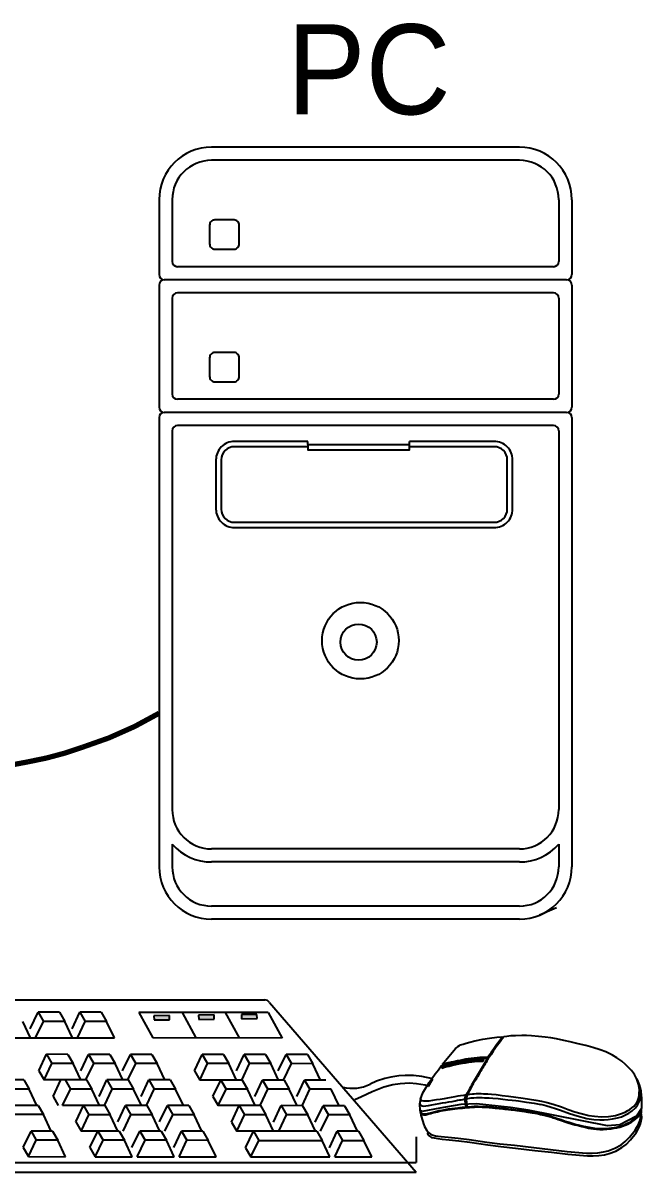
# Model space of a CAD drawing. Header units: millimetres. Extents: x 1282755 to 1285234, y -1758265 to -1757672.
# Drawn here: x 1284891.16 to 1284908.84, y -1758151.72 to -1758118.88 of the extents above; entities that cross this region are included whole.
import ezdxf

# ---------------------------------------------------------------- set-up
doc = ezdxf.new("R2010")
doc.units = ezdxf.units.MM
doc.layers.add('MR', color=7, linetype='Continuous')
doc.styles.add('CS', font='')
doc.styles.get('CS').set_extended_font_data('Gulim')

msp = doc.modelspace()

# ---------------------------------------------------------------- linework, layer by layer
at = {"layer": 'MR', "color": 1}
for p, q in [((1284905.336, -1758122.428), (1284896.548, -1758122.428)), ((1284905.336, -1758122.803), (1284896.548, -1758122.803)), ((1284895.047, -1758123.929), (1284895.047, -1758126.069)), ((1284895.422, -1758123.929), (1284895.422, -1758125.694)), ((1284906.462, -1758123.929), (1284906.462, -1758125.694)), ((1284906.837, -1758123.929), (1284906.837, -1758126.069)), ((1284906.312, -1758125.844), (1284895.572, -1758125.844)), ((1284895.047, -1758126.369), (1284895.047, -1758129.86)), ((1284906.687, -1758126.219), (1284895.197, -1758126.219)), ((1284906.837, -1758126.369), (1284906.837, -1758129.86)), ((1284895.422, -1758126.744), (1284895.422, -1758129.485)), ((1284906.312, -1758126.594), (1284895.572, -1758126.594)), ((1284906.462, -1758126.744), (1284906.462, -1758129.485)), ((1284906.312, -1758129.635), (1284895.572, -1758129.635)), ((1284906.687, -1758130.01), (1284895.197, -1758130.01)), ((1284895.047, -1758130.16), (1284895.047, -1758142.996)), ((1284906.312, -1758130.385), (1284895.572, -1758130.385)), ((1284906.837, -1758130.16), (1284906.837, -1758142.996)), ((1284895.422, -1758130.535), (1284895.422, -1758141.36)), ((1284906.462, -1758130.535), (1284906.462, -1758141.36)), ((1284899.298, -1758130.925), (1284899.298, -1758130.84)), ((1284902.198, -1758130.925), (1284902.198, -1758130.84)), ((1284895.422, -1758142.353), (1284895.422, -1758142.996)), ((1284905.336, -1758142.486), (1284896.548, -1758142.486)), ((1284906.462, -1758142.353), (1284906.462, -1758142.996)), ((1284905.336, -1758142.861), (1284896.548, -1758142.861)), ((1284905.336, -1758144.121), (1284896.548, -1758144.121)), ((1284906.397, -1758144.17), (1284905.913, -1758144.381)), ((1284905.336, -1758144.497), (1284896.548, -1758144.497)), ((1284877.1, -1758146.789), (1284898.072, -1758146.805)), ((1284898.199, -1758146.876), (1284902.386, -1758151.723)), ((1284891.368, -1758147.626), (1284891.591, -1758147.157)), ((1284891.591, -1758147.157), (1284891.742, -1758147.418)), ((1284892.2, -1758147.157), (1284891.591, -1758147.157)), ((1284892.2, -1758147.157), (1284892.352, -1758147.419)), ((1284892.566, -1758147.627), (1284892.788, -1758147.157)), ((1284892.788, -1758147.157), (1284892.94, -1758147.419)), ((1284893.398, -1758147.158), (1284892.788, -1758147.157)), ((1284893.398, -1758147.158), (1284893.549, -1758147.42)), ((1284894.473, -1758147.159), (1284894.868, -1758147.891)), ((1284898.165, -1758147.162), (1284894.473, -1758147.159)), ((1284895.704, -1758147.16), (1284896.099, -1758147.892)), ((1284896.617, -1758147.233), (1284896.177, -1758147.238)), ((1284896.618, -1758147.355), (1284896.617, -1758147.233)), ((1284896.935, -1758147.161), (1284897.33, -1758147.892)), ((1284897.843, -1758147.217), (1284897.404, -1758147.222)), ((1284897.404, -1758147.222), (1284897.405, -1758147.344)), ((1284897.845, -1758147.339), (1284897.843, -1758147.217)), ((1284898.165, -1758147.162), (1284898.561, -1758147.893)), ((1284891.376, -1758147.888), (1284891.155, -1758147.418)), ((1284891.52, -1758147.888), (1284891.742, -1758147.418)), ((1284892.352, -1758147.419), (1284891.742, -1758147.418)), ((1284892.574, -1758147.889), (1284892.352, -1758147.419)), ((1284892.717, -1758147.889), (1284892.94, -1758147.419)), ((1284893.549, -1758147.42), (1284892.94, -1758147.419)), ((1284893.771, -1758147.89), (1284893.549, -1758147.42)), ((1284895.341, -1758147.249), (1284894.902, -1758147.255)), ((1284894.902, -1758147.255), (1284894.904, -1758147.377)), ((1284894.904, -1758147.377), (1284895.343, -1758147.371)), ((1284895.343, -1758147.371), (1284895.341, -1758147.249)), ((1284896.177, -1758147.238), (1284896.179, -1758147.36)), ((1284896.179, -1758147.36), (1284896.618, -1758147.355)), ((1284897.405, -1758147.344), (1284897.845, -1758147.339)), ((1284890.323, -1758147.887), (1284893.771, -1758147.89)), ((1284898.561, -1758147.893), (1284894.868, -1758147.891)), ((1284904.487, -1758147.894), (1284904.698, -1758147.869)), ((1284904.698, -1758147.869), (1284904.858, -1758147.858)), ((1284904.858, -1758147.858), (1284904.804, -1758147.928)), ((1284904.89, -1758147.856), (1284904.855, -1758147.907)), ((1284904.977, -1758147.846), (1284904.89, -1758147.856)), ((1284905.09, -1758147.832), (1284904.977, -1758147.846)), ((1284905.222, -1758147.827), (1284905.09, -1758147.832)), ((1284905.411, -1758147.823), (1284905.222, -1758147.827)), ((1284905.538, -1758147.823), (1284905.411, -1758147.823)), ((1284905.686, -1758147.832), (1284905.538, -1758147.823)), ((1284905.882, -1758147.848), (1284905.686, -1758147.832)), ((1284906.071, -1758147.872), (1284905.882, -1758147.848)), ((1284906.234, -1758147.891), (1284906.071, -1758147.872)), ((1284906.395, -1758147.92), (1284906.234, -1758147.891)), ((1284903.129, -1758148.654), (1284903.514, -1758148.19)), ((1284903.514, -1758148.19), (1284903.55, -1758148.16)), ((1284903.55, -1758148.16), (1284903.584, -1758148.132)), ((1284903.584, -1758148.132), (1284903.627, -1758148.105)), ((1284903.627, -1758148.105), (1284903.656, -1758148.091)), ((1284903.656, -1758148.091), (1284903.735, -1758148.064)), ((1284903.735, -1758148.064), (1284903.814, -1758148.04)), ((1284903.814, -1758148.04), (1284903.921, -1758148.011)), ((1284903.921, -1758148.011), (1284904.069, -1758147.976)), ((1284904.069, -1758147.976), (1284904.291, -1758147.927)), ((1284904.291, -1758147.927), (1284904.487, -1758147.894)), ((1284904.625, -1758148.174), (1284904.588, -1758148.227)), ((1284904.637, -1758148.205), (1284904.593, -1758148.27)), ((1284904.665, -1758148.114), (1284904.625, -1758148.174)), ((1284904.676, -1758148.147), (1284904.637, -1758148.205)), ((1284904.716, -1758148.047), (1284904.665, -1758148.114)), ((1284904.713, -1758148.096), (1284904.676, -1758148.147)), ((1284904.75, -1758148.046), (1284904.713, -1758148.096)), ((1284904.757, -1758147.989), (1284904.716, -1758148.047)), ((1284904.785, -1758147.997), (1284904.75, -1758148.046)), ((1284904.804, -1758147.928), (1284904.757, -1758147.989)), ((1284904.822, -1758147.946), (1284904.785, -1758147.997)), ((1284904.855, -1758147.907), (1284904.822, -1758147.946)), ((1284906.604, -1758147.961), (1284906.395, -1758147.92)), ((1284906.783, -1758148), (1284906.604, -1758147.961)), ((1284907.019, -1758148.054), (1284906.783, -1758148)), ((1284907.235, -1758148.105), (1284907.019, -1758148.054)), ((1284907.437, -1758148.162), (1284907.235, -1758148.105)), ((1284907.641, -1758148.231), (1284907.437, -1758148.162)), ((1284891.611, -1758148.828), (1284891.834, -1758148.358)), ((1284892.443, -1758148.359), (1284891.834, -1758148.358)), ((1284891.834, -1758148.358), (1284891.985, -1758148.62)), ((1284892.443, -1758148.359), (1284892.595, -1758148.62)), ((1284892.809, -1758148.829), (1284893.031, -1758148.359)), ((1284893.641, -1758148.359), (1284893.031, -1758148.359)), ((1284893.031, -1758148.359), (1284893.183, -1758148.621)), ((1284893.641, -1758148.359), (1284893.792, -1758148.621)), ((1284894.006, -1758148.83), (1284894.228, -1758148.36)), ((1284894.228, -1758148.36), (1284894.38, -1758148.622)), ((1284894.838, -1758148.36), (1284894.228, -1758148.36)), ((1284894.838, -1758148.36), (1284894.99, -1758148.622)), ((1284896.057, -1758148.831), (1284896.279, -1758148.361)), ((1284896.279, -1758148.361), (1284896.431, -1758148.623)), ((1284896.889, -1758148.362), (1284896.279, -1758148.361)), ((1284896.889, -1758148.362), (1284897.041, -1758148.624)), ((1284897.254, -1758148.832), (1284897.477, -1758148.362)), ((1284897.477, -1758148.362), (1284897.628, -1758148.624)), ((1284898.086, -1758148.363), (1284897.477, -1758148.362)), ((1284898.086, -1758148.363), (1284898.238, -1758148.625)), ((1284898.452, -1758148.833), (1284898.674, -1758148.363)), ((1284898.674, -1758148.363), (1284898.826, -1758148.625)), ((1284899.284, -1758148.364), (1284898.674, -1758148.363)), ((1284899.284, -1758148.364), (1284899.436, -1758148.626)), ((1284903.568, -1758148.547), (1284903.469, -1758148.569)), ((1284903.645, -1758148.532), (1284903.568, -1758148.547)), ((1284903.611, -1758148.562), (1284903.683, -1758148.546)), ((1284903.723, -1758148.516), (1284903.645, -1758148.532)), ((1284903.683, -1758148.546), (1284903.76, -1758148.532)), ((1284903.782, -1758148.541), (1284903.683, -1758148.559)), ((1284903.801, -1758148.5), (1284903.723, -1758148.516)), ((1284903.76, -1758148.532), (1284903.851, -1758148.516)), ((1284903.851, -1758148.528), (1284903.782, -1758148.541)), ((1284903.872, -1758148.486), (1284903.801, -1758148.5)), ((1284903.851, -1758148.516), (1284903.939, -1758148.501)), ((1284903.971, -1758148.512), (1284903.851, -1758148.528)), ((1284903.965, -1758148.474), (1284903.872, -1758148.486)), ((1284903.988, -1758148.542), (1284903.913, -1758148.552)), ((1284903.939, -1758148.501), (1284904.03, -1758148.493)), ((1284904.045, -1758148.464), (1284903.965, -1758148.474)), ((1284904.054, -1758148.502), (1284903.971, -1758148.512)), ((1284904.422, -1758148.477), (1284903.972, -1758149.241)), ((1284904.056, -1758148.538), (1284903.988, -1758148.542)), ((1284904.03, -1758148.493), (1284904.11, -1758148.483)), ((1284904.042, -1758148.551), (1284904.229, -1758148.543)), ((1284904.134, -1758148.456), (1284904.045, -1758148.464)), ((1284904.149, -1758148.495), (1284904.054, -1758148.502)), ((1284904.132, -1758148.533), (1284904.056, -1758148.538)), ((1284904.11, -1758148.483), (1284904.197, -1758148.477)), ((1284904.217, -1758148.531), (1284904.132, -1758148.533)), ((1284904.206, -1758148.451), (1284904.134, -1758148.456)), ((1284904.251, -1758148.491), (1284904.149, -1758148.495)), ((1284904.197, -1758148.477), (1284904.277, -1758148.474)), ((1284904.275, -1758148.448), (1284904.206, -1758148.451)), ((1284904.283, -1758148.533), (1284904.217, -1758148.531)), ((1284904.229, -1758148.543), (1284904.284, -1758148.541)), ((1284904.321, -1758148.488), (1284904.251, -1758148.491)), ((1284904.352, -1758148.45), (1284904.275, -1758148.448)), ((1284904.277, -1758148.474), (1284904.358, -1758148.473)), ((1284904.32, -1758148.484), (1284904.283, -1758148.533)), ((1284904.284, -1758148.541), (1284904.321, -1758148.488)), ((1284904.285, -1758148.56), (1284904.326, -1758148.509)), ((1284904.326, -1758148.509), (1284904.32, -1758148.484)), ((1284904.405, -1758148.448), (1284904.352, -1758148.45)), ((1284904.358, -1758148.473), (1284904.422, -1758148.477)), ((1284904.412, -1758148.546), (1284904.385, -1758148.588)), ((1284904.439, -1758148.45), (1284904.405, -1758148.448)), ((1284904.429, -1758148.513), (1284904.412, -1758148.546)), ((1284904.45, -1758148.481), (1284904.429, -1758148.513)), ((1284904.468, -1758148.399), (1284904.439, -1758148.45)), ((1284904.479, -1758148.439), (1284904.45, -1758148.481)), ((1284904.505, -1758148.35), (1284904.468, -1758148.399)), ((1284904.508, -1758148.397), (1284904.479, -1758148.439)), ((1284904.543, -1758148.292), (1284904.505, -1758148.35)), ((1284904.529, -1758148.365), (1284904.508, -1758148.397)), ((1284904.56, -1758148.317), (1284904.529, -1758148.365)), ((1284904.588, -1758148.227), (1284904.543, -1758148.292)), ((1284904.593, -1758148.27), (1284904.56, -1758148.317)), ((1284907.811, -1758148.292), (1284907.641, -1758148.231)), ((1284907.998, -1758148.385), (1284907.811, -1758148.292)), ((1284908.124, -1758148.462), (1284907.998, -1758148.385)), ((1284908.262, -1758148.554), (1284908.124, -1758148.462)), ((1284891.611, -1758148.828), (1284891.763, -1758149.09)), ((1284891.763, -1758149.09), (1284891.985, -1758148.62)), ((1284892.595, -1758148.62), (1284891.985, -1758148.62)), ((1284892.817, -1758149.09), (1284892.595, -1758148.62)), ((1284892.96, -1758149.09), (1284893.183, -1758148.621)), ((1284893.792, -1758148.621), (1284893.183, -1758148.621)), ((1284894.014, -1758149.091), (1284893.792, -1758148.621)), ((1284894.158, -1758149.091), (1284894.38, -1758148.622)), ((1284894.99, -1758148.622), (1284894.38, -1758148.622)), ((1284895.211, -1758149.092), (1284894.99, -1758148.622)), ((1284896.057, -1758148.831), (1284896.209, -1758149.093)), ((1284896.209, -1758149.093), (1284896.431, -1758148.623)), ((1284897.041, -1758148.624), (1284896.431, -1758148.623)), ((1284897.262, -1758149.094), (1284897.041, -1758148.624)), ((1284897.406, -1758149.094), (1284897.628, -1758148.624)), ((1284898.238, -1758148.625), (1284897.628, -1758148.624)), ((1284898.46, -1758149.095), (1284898.238, -1758148.625)), ((1284898.604, -1758149.095), (1284898.826, -1758148.625)), ((1284899.436, -1758148.626), (1284898.826, -1758148.625)), ((1284899.657, -1758149.096), (1284899.436, -1758148.626)), ((1284902.93, -1758148.92), (1284903.026, -1758148.801)), ((1284903.026, -1758148.801), (1284903.107, -1758148.683)), ((1284903.147, -1758148.678), (1284903.106, -1758148.725)), ((1284903.106, -1758148.725), (1284903.132, -1758148.736)), ((1284903.107, -1758148.683), (1284903.205, -1758148.655)), ((1284903.171, -1758148.708), (1284903.11, -1758148.725)), ((1284903.11, -1758148.725), (1284903.122, -1758148.75)), ((1284903.122, -1758148.75), (1284903.231, -1758148.719)), ((1284903.302, -1758148.606), (1284903.129, -1758148.654)), ((1284903.132, -1758148.736), (1284903.47, -1758148.641)), ((1284903.179, -1758148.676), (1284903.147, -1758148.678)), ((1284903.25, -1758148.69), (1284903.171, -1758148.708)), ((1284903.267, -1758148.651), (1284903.179, -1758148.676)), ((1284903.205, -1758148.655), (1284903.301, -1758148.629)), ((1284903.231, -1758148.719), (1284903.331, -1758148.693)), ((1284903.3, -1758148.676), (1284903.25, -1758148.69)), ((1284903.361, -1758148.627), (1284903.267, -1758148.651)), ((1284903.373, -1758148.656), (1284903.3, -1758148.676)), ((1284903.301, -1758148.629), (1284903.393, -1758148.608)), ((1284903.392, -1758148.587), (1284903.302, -1758148.606)), ((1284903.331, -1758148.693), (1284903.429, -1758148.67)), ((1284903.451, -1758148.606), (1284903.361, -1758148.627)), ((1284903.465, -1758148.635), (1284903.373, -1758148.656)), ((1284903.469, -1758148.569), (1284903.392, -1758148.587)), ((1284903.393, -1758148.608), (1284903.469, -1758148.592)), ((1284903.429, -1758148.67), (1284903.518, -1758148.653)), ((1284903.564, -1758148.58), (1284903.451, -1758148.606)), ((1284903.57, -1758148.613), (1284903.465, -1758148.635)), ((1284903.469, -1758148.592), (1284903.542, -1758148.577)), ((1284903.47, -1758148.641), (1284903.85, -1758148.571)), ((1284903.518, -1758148.653), (1284903.607, -1758148.63)), ((1284903.542, -1758148.577), (1284903.611, -1758148.562)), ((1284903.683, -1758148.559), (1284903.564, -1758148.58)), ((1284903.65, -1758148.597), (1284903.57, -1758148.613)), ((1284903.607, -1758148.63), (1284903.715, -1758148.614)), ((1284903.744, -1758148.578), (1284903.65, -1758148.597)), ((1284903.715, -1758148.614), (1284903.801, -1758148.598)), ((1284903.835, -1758148.561), (1284903.744, -1758148.578)), ((1284903.801, -1758148.598), (1284903.895, -1758148.581)), ((1284903.913, -1758148.552), (1284903.835, -1758148.561)), ((1284903.85, -1758148.571), (1284904.042, -1758148.551)), ((1284903.895, -1758148.581), (1284903.98, -1758148.571)), ((1284903.98, -1758148.571), (1284904.051, -1758148.561)), ((1284904.051, -1758148.561), (1284904.132, -1758148.556)), ((1284904.132, -1758148.556), (1284904.211, -1758148.557)), ((1284904.232, -1758148.843), (1284904.209, -1758148.882)), ((1284904.211, -1758148.557), (1284904.285, -1758148.56)), ((1284904.259, -1758148.8), (1284904.232, -1758148.843)), ((1284904.292, -1758148.749), (1284904.259, -1758148.8)), ((1284904.316, -1758148.707), (1284904.292, -1758148.749)), ((1284904.339, -1758148.667), (1284904.316, -1758148.707)), ((1284904.362, -1758148.628), (1284904.339, -1758148.667)), ((1284904.385, -1758148.588), (1284904.362, -1758148.628)), ((1284908.369, -1758148.647), (1284908.262, -1758148.554)), ((1284908.455, -1758148.733), (1284908.369, -1758148.647)), ((1284908.542, -1758148.823), (1284908.455, -1758148.733)), ((1284908.624, -1758148.938), (1284908.542, -1758148.823)), ((1284891.185, -1758149.089), (1284890.576, -1758149.089)), ((1284891.185, -1758149.089), (1284891.337, -1758149.351)), ((1284892.972, -1758149.09), (1284891.763, -1758149.09)), ((1284892.018, -1758149.56), (1284892.24, -1758149.09)), ((1284892.362, -1758149.09), (1284892.514, -1758149.352)), ((1284892.972, -1758149.09), (1284893.123, -1758149.352)), ((1284893.337, -1758149.561), (1284893.559, -1758149.091)), ((1284894.169, -1758149.091), (1284893.559, -1758149.091)), ((1284893.559, -1758149.091), (1284893.711, -1758149.353)), ((1284894.169, -1758149.091), (1284894.321, -1758149.353)), ((1284894.534, -1758149.561), (1284894.757, -1758149.092)), ((1284895.366, -1758149.092), (1284894.757, -1758149.092)), ((1284894.757, -1758149.092), (1284894.909, -1758149.354)), ((1284895.366, -1758149.092), (1284895.518, -1758149.354)), ((1284897.417, -1758149.094), (1284896.209, -1758149.093)), ((1284896.585, -1758149.563), (1284896.808, -1758149.093)), ((1284896.808, -1758149.093), (1284896.959, -1758149.355)), ((1284897.417, -1758149.094), (1284897.569, -1758149.356)), ((1284897.783, -1758149.564), (1284898.005, -1758149.094)), ((1284898.615, -1758149.095), (1284898.005, -1758149.094)), ((1284898.005, -1758149.094), (1284898.157, -1758149.356)), ((1284898.615, -1758149.095), (1284898.766, -1758149.357)), ((1284898.98, -1758149.565), (1284899.203, -1758149.095)), ((1284899.812, -1758149.096), (1284899.203, -1758149.095)), ((1284899.203, -1758149.095), (1284899.354, -1758149.357)), ((1284901.256, -1758149.129), (1284901.077, -1758149.213)), ((1284901.493, -1758149.045), (1284901.256, -1758149.129)), ((1284901.664, -1758149.008), (1284901.493, -1758149.045)), ((1284901.89, -1758148.978), (1284901.664, -1758149.008)), ((1284901.719, -1758149.217), (1284901.932, -1758149.19)), ((1284902.078, -1758148.965), (1284901.89, -1758148.978)), ((1284901.932, -1758149.19), (1284902.197, -1758149.174)), ((1284902.316, -1758148.964), (1284902.078, -1758148.965)), ((1284902.197, -1758149.174), (1284902.4, -1758149.19)), ((1284902.548, -1758148.989), (1284902.316, -1758148.964)), ((1284902.4, -1758149.19), (1284902.645, -1758149.235)), ((1284902.861, -1758149.061), (1284902.548, -1758148.989)), ((1284902.67, -1758149.316), (1284902.76, -1758149.168)), ((1284902.741, -1758149.269), (1284902.861, -1758149.061)), ((1284902.76, -1758149.168), (1284902.842, -1758149.041)), ((1284902.842, -1758149.041), (1284902.93, -1758148.92)), ((1284904.02, -1758149.197), (1284903.999, -1758149.237)), ((1284904.041, -1758149.16), (1284904.02, -1758149.197)), ((1284904.062, -1758149.126), (1284904.041, -1758149.16)), ((1284904.089, -1758149.086), (1284904.062, -1758149.126)), ((1284904.114, -1758149.042), (1284904.089, -1758149.086)), ((1284904.141, -1758148.998), (1284904.114, -1758149.042)), ((1284904.165, -1758148.956), (1284904.141, -1758148.998)), ((1284904.186, -1758148.918), (1284904.165, -1758148.956)), ((1284904.209, -1758148.882), (1284904.186, -1758148.918)), ((1284908.688, -1758149.066), (1284908.624, -1758148.938)), ((1284908.737, -1758149.213), (1284908.688, -1758149.066)), ((1284908.723, -1758149.136), (1284908.69, -1758149.057)), ((1284908.733, -1758149.135), (1284908.703, -1758149.067)), ((1284908.749, -1758149.208), (1284908.723, -1758149.136)), ((1284908.77, -1758149.234), (1284908.733, -1758149.135)), ((1284891.337, -1758149.351), (1284890.727, -1758149.35)), ((1284891.559, -1758149.821), (1284891.337, -1758149.351)), ((1284892.291, -1758149.821), (1284892.514, -1758149.352)), ((1284893.123, -1758149.352), (1284892.514, -1758149.352)), ((1284893.345, -1758149.822), (1284893.123, -1758149.352)), ((1284893.489, -1758149.822), (1284893.711, -1758149.353)), ((1284894.321, -1758149.353), (1284893.711, -1758149.353)), ((1284894.542, -1758149.823), (1284894.321, -1758149.353)), ((1284894.686, -1758149.823), (1284894.909, -1758149.354)), ((1284895.518, -1758149.354), (1284894.909, -1758149.354)), ((1284895.74, -1758149.824), (1284895.518, -1758149.354)), ((1284896.737, -1758149.825), (1284896.959, -1758149.355)), ((1284897.569, -1758149.356), (1284896.959, -1758149.355)), ((1284897.791, -1758149.826), (1284897.569, -1758149.356)), ((1284897.934, -1758149.826), (1284898.157, -1758149.356)), ((1284898.766, -1758149.357), (1284898.157, -1758149.356)), ((1284898.988, -1758149.827), (1284898.766, -1758149.357)), ((1284899.132, -1758149.827), (1284899.354, -1758149.357)), ((1284899.964, -1758149.357), (1284899.354, -1758149.357)), ((1284900.186, -1758149.827), (1284899.964, -1758149.357)), ((1284900.828, -1758149.56), (1284901.129, -1758149.419)), ((1284901.129, -1758149.419), (1284901.469, -1758149.287)), ((1284901.469, -1758149.287), (1284901.719, -1758149.217)), ((1284902.515, -1758149.639), (1284902.584, -1758149.46)), ((1284902.584, -1758149.46), (1284902.67, -1758149.316)), ((1284902.645, -1758149.235), (1284902.741, -1758149.269)), ((1284903.737, -1758149.533), (1284903.659, -1758149.545)), ((1284903.821, -1758149.521), (1284903.737, -1758149.533)), ((1284903.803, -1758149.565), (1284903.829, -1758149.508)), ((1284903.806, -1758149.548), (1284903.828, -1758149.506)), ((1284903.83, -1758149.501), (1284903.821, -1758149.521)), ((1284903.849, -1758149.466), (1284903.83, -1758149.501)), ((1284903.847, -1758149.526), (1284903.834, -1758149.563)), ((1284903.883, -1758149.404), (1284903.849, -1758149.466)), ((1284903.871, -1758149.471), (1284903.85, -1758149.513)), ((1284903.85, -1758149.513), (1284903.919, -1758149.497)), ((1284903.892, -1758149.433), (1284903.871, -1758149.471)), ((1284903.915, -1758149.345), (1284903.883, -1758149.404)), ((1284903.916, -1758149.389), (1284903.892, -1758149.433)), ((1284903.944, -1758149.294), (1284903.915, -1758149.345)), ((1284903.939, -1758149.345), (1284903.916, -1758149.389)), ((1284903.919, -1758149.497), (1284903.995, -1758149.488)), ((1284903.96, -1758149.31), (1284903.939, -1758149.345)), ((1284903.972, -1758149.241), (1284903.944, -1758149.294)), ((1284903.978, -1758149.27), (1284903.96, -1758149.31)), ((1284903.999, -1758149.237), (1284903.978, -1758149.27)), ((1284903.995, -1758149.488), (1284904.05, -1758149.484)), ((1284904.05, -1758149.484), (1284904.103, -1758149.481)), ((1284904.103, -1758149.481), (1284904.173, -1758149.48)), ((1284904.173, -1758149.48), (1284904.246, -1758149.482)), ((1284904.246, -1758149.482), (1284904.312, -1758149.486)), ((1284904.312, -1758149.486), (1284904.378, -1758149.488)), ((1284904.378, -1758149.488), (1284904.436, -1758149.492)), ((1284904.436, -1758149.492), (1284904.538, -1758149.498)), ((1284904.538, -1758149.498), (1284904.675, -1758149.51)), ((1284904.675, -1758149.51), (1284904.842, -1758149.535)), ((1284908.766, -1758149.362), (1284908.737, -1758149.213)), ((1284908.773, -1758149.285), (1284908.749, -1758149.208)), ((1284908.757, -1758149.552), (1284908.763, -1758149.481)), ((1284908.763, -1758149.481), (1284908.766, -1758149.362)), ((1284908.797, -1758149.326), (1284908.77, -1758149.234)), ((1284908.787, -1758149.365), (1284908.773, -1758149.285)), ((1284908.796, -1758149.432), (1284908.787, -1758149.365)), ((1284908.798, -1758149.486), (1284908.796, -1758149.432)), ((1284908.796, -1758149.549), (1284908.798, -1758149.486)), ((1284908.814, -1758149.412), (1284908.797, -1758149.326)), ((1284908.826, -1758149.522), (1284908.814, -1758149.412)), ((1284908.832, -1758149.613), (1284908.826, -1758149.522)), ((1284891.593, -1758149.821), (1284890.13, -1758149.82)), ((1284891.593, -1758149.821), (1284891.745, -1758150.083)), ((1284892.018, -1758149.56), (1284892.169, -1758149.821)), ((1284893.5, -1758149.822), (1284892.291, -1758149.821)), ((1284892.668, -1758150.292), (1284892.89, -1758149.822)), ((1284892.89, -1758149.822), (1284893.042, -1758150.084)), ((1284893.5, -1758149.822), (1284893.652, -1758150.084)), ((1284893.865, -1758150.292), (1284894.088, -1758149.823)), ((1284894.697, -1758149.823), (1284894.088, -1758149.823)), ((1284894.088, -1758149.823), (1284894.24, -1758150.085)), ((1284894.697, -1758149.823), (1284894.849, -1758150.085)), ((1284895.063, -1758150.293), (1284895.285, -1758149.824)), ((1284895.285, -1758149.824), (1284895.437, -1758150.086)), ((1284895.895, -1758149.824), (1284895.285, -1758149.824)), ((1284895.895, -1758149.824), (1284896.047, -1758150.086)), ((1284896.585, -1758149.563), (1284896.737, -1758149.825)), ((1284897.946, -1758149.826), (1284896.737, -1758149.825)), ((1284897.114, -1758150.295), (1284897.336, -1758149.825)), ((1284897.336, -1758149.825), (1284897.488, -1758150.087)), ((1284897.946, -1758149.826), (1284898.097, -1758150.088)), ((1284898.311, -1758150.296), (1284898.534, -1758149.826)), ((1284898.534, -1758149.826), (1284898.685, -1758150.088)), ((1284899.143, -1758149.827), (1284898.534, -1758149.826)), ((1284899.143, -1758149.827), (1284899.295, -1758150.089)), ((1284899.509, -1758150.297), (1284899.731, -1758149.827)), ((1284900.341, -1758149.828), (1284899.731, -1758149.827)), ((1284899.731, -1758149.827), (1284899.883, -1758150.089)), ((1284900.341, -1758149.828), (1284900.492, -1758150.089)), ((1284900.634, -1758149.646), (1284900.828, -1758149.56)), ((1284902.489, -1758149.788), (1284902.486, -1758149.841)), ((1284902.486, -1758149.841), (1284902.49, -1758149.894)), ((1284902.494, -1758149.734), (1284902.489, -1758149.788)), ((1284902.491, -1758149.751), (1284902.49, -1758149.773)), ((1284902.49, -1758149.773), (1284902.507, -1758149.799)), ((1284902.493, -1758149.726), (1284902.491, -1758149.751)), ((1284902.5, -1758149.696), (1284902.493, -1758149.726)), ((1284902.507, -1758149.676), (1284902.494, -1758149.734)), ((1284902.506, -1758149.668), (1284902.5, -1758149.696)), ((1284902.525, -1758149.622), (1284902.507, -1758149.676)), ((1284902.507, -1758149.799), (1284902.523, -1758149.815)), ((1284902.527, -1758149.664), (1284902.515, -1758149.639)), ((1284902.523, -1758149.815), (1284902.56, -1758149.832)), ((1284902.563, -1758149.685), (1284902.527, -1758149.664)), ((1284902.56, -1758149.832), (1284902.611, -1758149.837)), ((1284902.612, -1758149.694), (1284902.563, -1758149.685)), ((1284902.611, -1758149.837), (1284902.669, -1758149.833)), ((1284902.674, -1758149.701), (1284902.612, -1758149.694)), ((1284902.669, -1758149.833), (1284902.746, -1758149.821)), ((1284902.749, -1758149.696), (1284902.674, -1758149.701)), ((1284902.746, -1758149.821), (1284902.833, -1758149.807)), ((1284902.854, -1758149.68), (1284902.749, -1758149.696)), ((1284902.833, -1758149.807), (1284902.938, -1758149.787)), ((1284902.967, -1758149.662), (1284902.854, -1758149.68)), ((1284902.938, -1758149.787), (1284903.045, -1758149.767)), ((1284903.077, -1758149.646), (1284902.967, -1758149.662)), ((1284903.045, -1758149.767), (1284903.143, -1758149.75)), ((1284903.661, -1758149.795), (1284903.068, -1758149.893)), ((1284903.186, -1758149.628), (1284903.077, -1758149.646)), ((1284903.143, -1758149.75), (1284903.234, -1758149.733)), ((1284903.285, -1758149.611), (1284903.186, -1758149.628)), ((1284903.234, -1758149.733), (1284903.326, -1758149.718)), ((1284903.388, -1758149.593), (1284903.285, -1758149.611)), ((1284903.326, -1758149.718), (1284903.421, -1758149.703)), ((1284903.493, -1758149.575), (1284903.388, -1758149.593)), ((1284903.421, -1758149.703), (1284903.503, -1758149.687)), ((1284903.581, -1758149.559), (1284903.493, -1758149.575)), ((1284903.503, -1758149.687), (1284903.574, -1758149.672)), ((1284903.574, -1758149.672), (1284903.624, -1758149.664)), ((1284903.659, -1758149.545), (1284903.581, -1758149.559)), ((1284903.624, -1758149.664), (1284903.671, -1758149.655)), ((1284904.11, -1758149.771), (1284903.661, -1758149.795)), ((1284903.671, -1758149.655), (1284903.719, -1758149.647)), ((1284903.719, -1758149.647), (1284903.753, -1758149.64)), ((1284903.753, -1758149.64), (1284903.788, -1758149.638)), ((1284903.788, -1758149.625), (1284903.791, -1758149.587)), ((1284903.788, -1758149.638), (1284903.791, -1758149.612)), ((1284903.79, -1758149.663), (1284903.788, -1758149.625)), ((1284903.793, -1758149.708), (1284903.79, -1758149.663)), ((1284903.791, -1758149.587), (1284903.806, -1758149.548)), ((1284903.791, -1758149.612), (1284903.796, -1758149.589)), ((1284903.798, -1758149.75), (1284903.793, -1758149.708)), ((1284903.796, -1758149.589), (1284903.803, -1758149.565)), ((1284903.809, -1758149.815), (1284903.798, -1758149.75)), ((1284903.819, -1758149.863), (1284903.809, -1758149.815)), ((1284903.824, -1758149.599), (1284903.82, -1758149.632)), ((1284903.82, -1758149.632), (1284903.963, -1758149.607)), ((1284903.825, -1758149.606), (1284903.821, -1758149.642)), ((1284903.821, -1758149.642), (1284903.821, -1758149.672)), ((1284903.821, -1758149.672), (1284903.824, -1758149.716)), ((1284903.833, -1758149.567), (1284903.824, -1758149.599)), ((1284903.824, -1758149.716), (1284903.831, -1758149.769)), ((1284903.834, -1758149.563), (1284903.825, -1758149.606)), ((1284903.831, -1758149.769), (1284903.839, -1758149.822)), ((1284903.841, -1758149.537), (1284903.833, -1758149.567)), ((1284903.839, -1758149.822), (1284903.849, -1758149.866)), ((1284903.849, -1758149.866), (1284903.887, -1758149.861)), ((1284903.887, -1758149.861), (1284903.931, -1758149.856)), ((1284903.931, -1758149.856), (1284903.975, -1758149.853)), ((1284903.963, -1758149.607), (1284904.039, -1758149.6)), ((1284903.975, -1758149.853), (1284904.015, -1758149.85)), ((1284904.015, -1758149.85), (1284904.058, -1758149.845)), ((1284904.039, -1758149.6), (1284904.113, -1758149.597)), ((1284904.058, -1758149.845), (1284904.096, -1758149.843)), ((1284904.096, -1758149.843), (1284904.16, -1758149.842)), ((1284905.085, -1758149.878), (1284904.11, -1758149.771)), ((1284904.113, -1758149.597), (1284904.202, -1758149.595)), ((1284904.159, -1758149.864), (1284904.216, -1758149.862)), ((1284904.16, -1758149.842), (1284904.287, -1758149.847)), ((1284904.202, -1758149.595), (1284904.27, -1758149.597)), ((1284904.216, -1758149.862), (1284904.272, -1758149.865)), ((1284904.27, -1758149.597), (1284904.337, -1758149.601)), ((1284904.287, -1758149.847), (1284904.426, -1758149.854)), ((1284904.337, -1758149.601), (1284904.471, -1758149.607)), ((1284904.426, -1758149.854), (1284904.552, -1758149.863)), ((1284904.471, -1758149.607), (1284904.58, -1758149.614)), ((1284904.58, -1758149.614), (1284904.727, -1758149.625)), ((1284904.727, -1758149.625), (1284904.869, -1758149.641)), ((1284904.842, -1758149.535), (1284905.026, -1758149.554)), ((1284904.869, -1758149.641), (1284905.006, -1758149.658)), ((1284905.006, -1758149.658), (1284905.128, -1758149.668)), ((1284905.026, -1758149.554), (1284905.239, -1758149.58)), ((1284905.128, -1758149.668), (1284905.237, -1758149.682)), ((1284905.237, -1758149.682), (1284905.31, -1758149.69)), ((1284905.239, -1758149.58), (1284905.449, -1758149.615)), ((1284905.31, -1758149.69), (1284905.538, -1758149.726)), ((1284905.449, -1758149.615), (1284905.628, -1758149.643)), ((1284905.538, -1758149.726), (1284905.757, -1758149.755)), ((1284905.628, -1758149.643), (1284905.806, -1758149.669)), ((1284905.757, -1758149.755), (1284905.946, -1758149.789)), ((1284905.806, -1758149.669), (1284905.97, -1758149.699)), ((1284905.942, -1758149.788), (1284906.095, -1758149.822)), ((1284905.97, -1758149.699), (1284906.134, -1758149.736)), ((1284906.095, -1758149.822), (1284906.249, -1758149.869)), ((1284906.134, -1758149.736), (1284906.303, -1758149.786)), ((1284906.303, -1758149.786), (1284906.54, -1758149.862)), ((1284906.54, -1758149.862), (1284906.73, -1758149.934)), ((1284908.551, -1758149.889), (1284908.611, -1758149.838)), ((1284908.611, -1758149.838), (1284908.656, -1758149.784)), ((1284908.655, -1758149.891), (1284908.715, -1758149.81)), ((1284908.656, -1758149.784), (1284908.693, -1758149.733)), ((1284908.693, -1758149.733), (1284908.719, -1758149.68)), ((1284908.715, -1758149.81), (1284908.751, -1758149.74)), ((1284908.719, -1758149.68), (1284908.743, -1758149.617)), ((1284908.743, -1758149.617), (1284908.757, -1758149.552)), ((1284908.751, -1758149.74), (1284908.773, -1758149.681)), ((1284908.773, -1758149.681), (1284908.787, -1758149.618)), ((1284908.787, -1758149.618), (1284908.796, -1758149.549)), ((1284908.83, -1758149.87), (1284908.835, -1758149.823)), ((1284908.839, -1758149.723), (1284908.832, -1758149.613)), ((1284908.835, -1758149.823), (1284908.839, -1758149.723)), ((1284891.745, -1758150.083), (1284890.281, -1758150.082)), ((1284891.966, -1758150.553), (1284891.745, -1758150.083)), ((1284892.82, -1758150.553), (1284893.042, -1758150.084)), ((1284893.652, -1758150.084), (1284893.042, -1758150.084)), ((1284893.873, -1758150.554), (1284893.652, -1758150.084)), ((1284894.017, -1758150.554), (1284894.24, -1758150.085)), ((1284894.849, -1758150.085), (1284894.24, -1758150.085)), ((1284895.071, -1758150.555), (1284894.849, -1758150.085)), ((1284895.215, -1758150.555), (1284895.437, -1758150.086)), ((1284896.047, -1758150.086), (1284895.437, -1758150.086)), ((1284896.268, -1758150.556), (1284896.047, -1758150.086)), ((1284897.265, -1758150.557), (1284897.488, -1758150.087)), ((1284898.097, -1758150.088), (1284897.488, -1758150.087)), ((1284898.319, -1758150.558), (1284898.097, -1758150.088)), ((1284898.463, -1758150.558), (1284898.685, -1758150.088)), ((1284899.295, -1758150.089), (1284898.685, -1758150.088)), ((1284899.517, -1758150.558), (1284899.295, -1758150.089)), ((1284899.66, -1758150.559), (1284899.883, -1758150.089)), ((1284900.492, -1758150.089), (1284899.883, -1758150.089)), ((1284900.714, -1758150.559), (1284900.492, -1758150.089)), ((1284902.49, -1758149.894), (1284902.493, -1758149.934)), ((1284902.493, -1758149.934), (1284902.507, -1758149.984)), ((1284902.498, -1758149.957), (1284902.507, -1758150.014)), ((1284902.56, -1758149.991), (1284902.498, -1758149.957)), ((1284902.501, -1758149.963), (1284902.51, -1758150.029)), ((1284902.507, -1758149.984), (1284902.524, -1758150.015)), ((1284902.507, -1758150.014), (1284902.528, -1758150.051)), ((1284902.51, -1758150.029), (1284902.525, -1758150.096)), ((1284902.524, -1758150.015), (1284902.54, -1758150.033)), ((1284902.525, -1758150.096), (1284902.538, -1758150.159)), ((1284902.528, -1758150.051), (1284902.551, -1758150.071)), ((1284902.538, -1758150.159), (1284902.559, -1758150.223)), ((1284902.54, -1758150.033), (1284902.562, -1758150.049)), ((1284902.551, -1758150.071), (1284902.581, -1758150.083)), ((1284903.068, -1758149.893), (1284902.56, -1758149.991)), ((1284902.562, -1758150.049), (1284902.584, -1758150.058)), ((1284902.581, -1758150.083), (1284902.609, -1758150.086)), ((1284902.584, -1758150.058), (1284902.618, -1758150.064)), ((1284902.609, -1758150.086), (1284902.637, -1758150.086)), ((1284902.618, -1758150.064), (1284902.671, -1758150.06)), ((1284902.637, -1758150.086), (1284902.662, -1758150.084)), ((1284902.662, -1758150.084), (1284902.692, -1758150.08)), ((1284902.671, -1758150.06), (1284902.75, -1758150.038)), ((1284902.692, -1758150.08), (1284902.725, -1758150.069)), ((1284902.725, -1758150.069), (1284902.761, -1758150.061)), ((1284902.75, -1758150.038), (1284902.834, -1758150.017)), ((1284902.761, -1758150.061), (1284902.804, -1758150.049)), ((1284902.804, -1758150.049), (1284902.857, -1758150.035)), ((1284902.834, -1758150.017), (1284902.941, -1758149.991)), ((1284902.857, -1758150.035), (1284902.9, -1758150.023)), ((1284902.9, -1758150.023), (1284902.951, -1758150.009)), ((1284902.941, -1758149.991), (1284903.046, -1758149.969)), ((1284902.951, -1758150.009), (1284902.997, -1758150)), ((1284902.997, -1758150), (1284903.032, -1758149.991)), ((1284903.032, -1758149.991), (1284903.068, -1758149.985)), ((1284903.046, -1758149.969), (1284903.13, -1758149.953)), ((1284903.068, -1758149.985), (1284903.108, -1758149.978)), ((1284903.108, -1758149.978), (1284903.162, -1758149.967)), ((1284903.13, -1758149.953), (1284903.218, -1758149.938)), ((1284903.162, -1758149.967), (1284903.226, -1758149.959)), ((1284903.218, -1758149.938), (1284903.317, -1758149.921)), ((1284903.226, -1758149.959), (1284903.289, -1758149.95)), ((1284903.289, -1758149.95), (1284903.358, -1758149.937)), ((1284903.317, -1758149.921), (1284903.409, -1758149.908)), ((1284903.358, -1758149.937), (1284903.423, -1758149.929)), ((1284903.409, -1758149.908), (1284903.498, -1758149.896)), ((1284903.423, -1758149.929), (1284903.495, -1758149.919)), ((1284903.495, -1758149.919), (1284903.567, -1758149.91)), ((1284903.498, -1758149.896), (1284903.584, -1758149.886)), ((1284903.567, -1758149.91), (1284903.645, -1758149.901)), ((1284903.584, -1758149.886), (1284903.633, -1758149.88)), ((1284903.633, -1758149.88), (1284903.675, -1758149.875)), ((1284903.645, -1758149.901), (1284903.714, -1758149.894)), ((1284903.675, -1758149.875), (1284903.715, -1758149.87)), ((1284903.714, -1758149.894), (1284903.782, -1758149.889)), ((1284903.715, -1758149.87), (1284903.764, -1758149.867)), ((1284903.764, -1758149.867), (1284903.819, -1758149.863)), ((1284903.782, -1758149.889), (1284903.843, -1758149.883)), ((1284903.843, -1758149.883), (1284903.915, -1758149.878)), ((1284903.915, -1758149.878), (1284903.985, -1758149.871)), ((1284903.985, -1758149.871), (1284904.053, -1758149.867)), ((1284904.053, -1758149.867), (1284904.11, -1758149.863)), ((1284904.11, -1758149.863), (1284904.159, -1758149.864)), ((1284904.272, -1758149.865), (1284904.314, -1758149.866)), ((1284904.314, -1758149.866), (1284904.351, -1758149.87)), ((1284904.351, -1758149.87), (1284904.389, -1758149.872)), ((1284904.389, -1758149.872), (1284904.429, -1758149.873)), ((1284904.429, -1758149.873), (1284904.474, -1758149.879)), ((1284904.474, -1758149.879), (1284904.521, -1758149.882)), ((1284904.521, -1758149.882), (1284904.569, -1758149.887)), ((1284904.552, -1758149.863), (1284904.695, -1758149.876)), ((1284904.569, -1758149.887), (1284904.607, -1758149.891)), ((1284904.607, -1758149.891), (1284904.65, -1758149.894)), ((1284904.65, -1758149.894), (1284904.706, -1758149.901)), ((1284904.695, -1758149.876), (1284904.801, -1758149.89)), ((1284904.706, -1758149.901), (1284904.759, -1758149.906)), ((1284904.759, -1758149.906), (1284904.808, -1758149.911)), ((1284904.801, -1758149.89), (1284904.912, -1758149.902)), ((1284904.808, -1758149.911), (1284904.864, -1758149.916)), ((1284904.864, -1758149.916), (1284904.924, -1758149.922)), ((1284904.912, -1758149.902), (1284905.025, -1758149.916)), ((1284904.924, -1758149.922), (1284904.978, -1758149.929)), ((1284904.978, -1758149.929), (1284905.027, -1758149.937)), ((1284905.025, -1758149.916), (1284905.12, -1758149.928)), ((1284905.027, -1758149.937), (1284905.098, -1758149.945)), ((1284905.591, -1758149.954), (1284905.085, -1758149.878)), ((1284905.098, -1758149.945), (1284905.145, -1758149.95)), ((1284905.12, -1758149.928), (1284905.244, -1758149.945)), ((1284905.145, -1758149.95), (1284905.209, -1758149.956)), ((1284905.209, -1758149.956), (1284905.269, -1758149.967)), ((1284905.244, -1758149.945), (1284905.354, -1758149.959)), ((1284905.269, -1758149.967), (1284905.34, -1758149.975)), ((1284905.34, -1758149.975), (1284905.411, -1758149.983)), ((1284905.354, -1758149.959), (1284905.485, -1758149.976)), ((1284905.411, -1758149.983), (1284905.479, -1758149.993)), ((1284905.479, -1758149.993), (1284905.531, -1758149.998)), ((1284905.485, -1758149.976), (1284905.682, -1758150.003)), ((1284905.531, -1758149.998), (1284905.582, -1758150.008)), ((1284905.582, -1758150.008), (1284905.649, -1758150.018)), ((1284907.856, -1758150.404), (1284905.591, -1758149.954)), ((1284905.649, -1758150.018), (1284905.707, -1758150.027)), ((1284905.682, -1758150.003), (1284905.886, -1758150.038)), ((1284905.707, -1758150.027), (1284905.776, -1758150.037)), ((1284905.776, -1758150.037), (1284905.832, -1758150.048)), ((1284905.832, -1758150.048), (1284905.888, -1758150.059)), ((1284905.886, -1758150.038), (1284906.062, -1758150.083)), ((1284905.888, -1758150.059), (1284905.942, -1758150.075)), ((1284905.942, -1758150.075), (1284905.989, -1758150.084)), ((1284905.989, -1758150.084), (1284906.033, -1758150.096)), ((1284906.033, -1758150.096), (1284906.072, -1758150.106)), ((1284906.062, -1758150.083), (1284906.226, -1758150.128)), ((1284906.072, -1758150.106), (1284906.113, -1758150.116)), ((1284906.113, -1758150.116), (1284906.152, -1758150.126)), ((1284906.152, -1758150.126), (1284906.186, -1758150.135)), ((1284906.186, -1758150.135), (1284906.227, -1758150.147)), ((1284906.226, -1758150.128), (1284906.4, -1758150.186)), ((1284906.227, -1758150.147), (1284906.267, -1758150.159)), ((1284906.249, -1758149.869), (1284906.371, -1758149.909)), ((1284906.267, -1758150.159), (1284906.299, -1758150.172)), ((1284906.299, -1758150.172), (1284906.349, -1758150.187)), ((1284906.349, -1758150.187), (1284906.397, -1758150.205)), ((1284906.371, -1758149.909), (1284906.508, -1758149.958)), ((1284906.4, -1758150.186), (1284906.528, -1758150.226)), ((1284906.508, -1758149.958), (1284906.767, -1758150.053)), ((1284906.73, -1758149.934), (1284906.917, -1758149.998)), ((1284906.767, -1758150.053), (1284906.991, -1758150.12)), ((1284906.917, -1758149.998), (1284907.101, -1758150.051)), ((1284906.991, -1758150.12), (1284907.264, -1758150.191)), ((1284907.101, -1758150.051), (1284907.322, -1758150.106)), ((1284907.322, -1758150.106), (1284907.485, -1758150.125)), ((1284907.485, -1758150.125), (1284907.679, -1758150.142)), ((1284907.679, -1758150.142), (1284907.883, -1758150.136)), ((1284907.883, -1758150.136), (1284908.081, -1758150.104)), ((1284907.998, -1758150.201), (1284908.136, -1758150.172)), ((1284908.081, -1758150.104), (1284908.229, -1758150.064)), ((1284908.136, -1758150.175), (1284908.251, -1758150.141)), ((1284908.684, -1758150.125), (1284908.209, -1758150.376)), ((1284908.229, -1758150.064), (1284908.361, -1758150.01)), ((1284908.251, -1758150.141), (1284908.332, -1758150.108)), ((1284908.332, -1758150.108), (1284908.406, -1758150.071)), ((1284908.361, -1758150.01), (1284908.435, -1758149.969)), ((1284908.406, -1758150.071), (1284908.467, -1758150.039)), ((1284908.435, -1758149.969), (1284908.492, -1758149.934)), ((1284908.467, -1758150.039), (1284908.545, -1758149.987)), ((1284908.492, -1758149.934), (1284908.551, -1758149.889)), ((1284908.545, -1758149.987), (1284908.655, -1758149.891)), ((1284908.591, -1758150.233), (1284908.678, -1758150.172)), ((1284908.664, -1758150.207), (1284908.714, -1758150.169)), ((1284908.678, -1758150.172), (1284908.728, -1758150.126)), ((1284908.826, -1758149.909), (1284908.684, -1758150.125)), ((1284908.714, -1758150.169), (1284908.758, -1758150.124)), ((1284908.728, -1758150.126), (1284908.756, -1758150.092)), ((1284908.756, -1758150.092), (1284908.779, -1758150.054)), ((1284908.758, -1758150.124), (1284908.786, -1758150.069)), ((1284908.776, -1758150.263), (1284908.794, -1758150.181)), ((1284908.779, -1758150.054), (1284908.794, -1758150.024)), ((1284908.786, -1758150.069), (1284908.81, -1758150.014)), ((1284908.794, -1758150.024), (1284908.812, -1758149.974)), ((1284908.794, -1758150.181), (1284908.813, -1758150.088)), ((1284908.825, -1758150.077), (1284908.797, -1758149.977)), ((1284908.81, -1758150.014), (1284908.823, -1758149.958)), ((1284908.812, -1758149.974), (1284908.825, -1758149.917)), ((1284908.813, -1758150.088), (1284908.821, -1758149.992)), ((1284908.82, -1758150.26), (1284908.831, -1758150.168)), ((1284908.821, -1758149.992), (1284908.826, -1758149.9)), ((1284908.823, -1758149.958), (1284908.826, -1758149.909)), ((1284908.825, -1758149.917), (1284908.83, -1758149.87)), ((1284908.831, -1758150.168), (1284908.825, -1758150.077)), ((1284892.668, -1758150.292), (1284892.82, -1758150.553)), ((1284897.114, -1758150.295), (1284897.265, -1758150.557)), ((1284902.559, -1758150.223), (1284902.578, -1758150.281)), ((1284902.578, -1758150.281), (1284902.599, -1758150.344)), ((1284902.599, -1758150.344), (1284902.63, -1758150.418)), ((1284902.63, -1758150.418), (1284902.697, -1758150.537)), ((1284906.397, -1758150.205), (1284906.447, -1758150.221)), ((1284906.447, -1758150.221), (1284906.515, -1758150.244)), ((1284906.515, -1758150.244), (1284906.569, -1758150.262)), ((1284906.528, -1758150.226), (1284906.642, -1758150.265)), ((1284906.569, -1758150.262), (1284906.645, -1758150.29)), ((1284906.642, -1758150.265), (1284906.761, -1758150.302)), ((1284906.645, -1758150.29), (1284906.732, -1758150.319)), ((1284906.732, -1758150.319), (1284906.83, -1758150.346)), ((1284906.761, -1758150.302), (1284906.869, -1758150.335)), ((1284906.83, -1758150.346), (1284906.921, -1758150.372)), ((1284906.869, -1758150.335), (1284906.958, -1758150.361)), ((1284906.921, -1758150.372), (1284907.025, -1758150.397)), ((1284906.958, -1758150.361), (1284907.017, -1758150.374)), ((1284907.017, -1758150.374), (1284907.17, -1758150.414)), ((1284907.025, -1758150.397), (1284907.118, -1758150.422)), ((1284907.118, -1758150.422), (1284907.219, -1758150.445)), ((1284907.17, -1758150.414), (1284907.334, -1758150.444)), ((1284907.219, -1758150.445), (1284907.308, -1758150.465)), ((1284907.264, -1758150.191), (1284907.459, -1758150.223)), ((1284907.308, -1758150.465), (1284907.379, -1758150.477)), ((1284907.334, -1758150.444), (1284907.487, -1758150.469)), ((1284907.379, -1758150.477), (1284907.458, -1758150.488)), ((1284907.458, -1758150.488), (1284907.544, -1758150.5)), ((1284907.459, -1758150.223), (1284907.632, -1758150.232)), ((1284907.487, -1758150.469), (1284907.623, -1758150.479)), ((1284907.544, -1758150.5), (1284907.634, -1758150.504)), ((1284907.623, -1758150.479), (1284907.768, -1758150.48)), ((1284907.632, -1758150.232), (1284907.757, -1758150.228)), ((1284907.634, -1758150.504), (1284907.731, -1758150.504)), ((1284907.731, -1758150.504), (1284907.835, -1758150.499)), ((1284907.757, -1758150.228), (1284907.872, -1758150.222)), ((1284907.768, -1758150.48), (1284907.893, -1758150.472)), ((1284907.835, -1758150.499), (1284907.956, -1758150.489)), ((1284908.209, -1758150.376), (1284907.856, -1758150.404)), ((1284907.872, -1758150.222), (1284907.998, -1758150.201)), ((1284907.893, -1758150.472), (1284908.047, -1758150.451)), ((1284907.956, -1758150.489), (1284908.048, -1758150.474)), ((1284908.047, -1758150.451), (1284908.114, -1758150.438)), ((1284908.048, -1758150.474), (1284908.122, -1758150.46)), ((1284908.114, -1758150.438), (1284908.187, -1758150.422)), ((1284908.122, -1758150.46), (1284908.203, -1758150.44)), ((1284908.187, -1758150.422), (1284908.258, -1758150.4)), ((1284908.203, -1758150.44), (1284908.28, -1758150.414)), ((1284908.258, -1758150.4), (1284908.328, -1758150.372)), ((1284908.28, -1758150.414), (1284908.355, -1758150.385)), ((1284908.328, -1758150.372), (1284908.4, -1758150.339)), ((1284908.355, -1758150.385), (1284908.431, -1758150.352)), ((1284908.4, -1758150.339), (1284908.471, -1758150.307)), ((1284908.431, -1758150.352), (1284908.499, -1758150.318)), ((1284908.471, -1758150.307), (1284908.542, -1758150.266)), ((1284908.499, -1758150.318), (1284908.55, -1758150.285)), ((1284908.542, -1758150.266), (1284908.591, -1758150.233)), ((1284908.55, -1758150.285), (1284908.605, -1758150.249)), ((1284908.605, -1758150.249), (1284908.664, -1758150.207)), ((1284908.647, -1758150.525), (1284908.696, -1758150.441)), ((1284908.696, -1758150.441), (1284908.736, -1758150.361)), ((1284908.721, -1758150.52), (1284908.762, -1758150.44)), ((1284908.736, -1758150.361), (1284908.776, -1758150.263)), ((1284908.762, -1758150.44), (1284908.8, -1758150.342)), ((1284908.8, -1758150.342), (1284908.82, -1758150.26)), ((1284891.167, -1758151.022), (1284891.39, -1758150.552)), ((1284891.319, -1758151.284), (1284891.541, -1758150.814)), ((1284891.39, -1758150.552), (1284891.541, -1758150.814)), ((1284891.999, -1758150.553), (1284891.39, -1758150.552)), ((1284892.151, -1758150.815), (1284891.541, -1758150.814)), ((1284891.999, -1758150.553), (1284892.151, -1758150.815)), ((1284892.373, -1758151.285), (1284892.151, -1758150.815)), ((1284893.906, -1758150.554), (1284892.82, -1758150.553)), ((1284893.074, -1758151.023), (1284893.297, -1758150.554)), ((1284893.226, -1758151.285), (1284893.449, -1758150.816)), ((1284893.297, -1758150.554), (1284893.449, -1758150.816)), ((1284894.058, -1758150.816), (1284893.449, -1758150.816)), ((1284893.906, -1758150.554), (1284894.058, -1758150.816)), ((1284894.28, -1758151.286), (1284894.058, -1758150.816)), ((1284894.272, -1758151.024), (1284894.494, -1758150.555)), ((1284894.424, -1758151.286), (1284894.646, -1758150.817)), ((1284894.494, -1758150.555), (1284894.646, -1758150.817)), ((1284895.104, -1758150.555), (1284894.494, -1758150.555)), ((1284895.256, -1758150.817), (1284894.646, -1758150.817)), ((1284895.104, -1758150.555), (1284895.256, -1758150.817)), ((1284895.477, -1758151.287), (1284895.256, -1758150.817)), ((1284895.469, -1758151.025), (1284895.692, -1758150.556)), ((1284895.621, -1758151.287), (1284895.843, -1758150.817)), ((1284895.692, -1758150.556), (1284895.843, -1758150.817)), ((1284896.301, -1758150.556), (1284895.692, -1758150.556)), ((1284896.453, -1758150.818), (1284895.843, -1758150.817)), ((1284896.301, -1758150.556), (1284896.453, -1758150.818)), ((1284896.675, -1758151.288), (1284896.453, -1758150.818)), ((1284899.55, -1758150.558), (1284897.265, -1758150.557)), ((1284897.52, -1758151.027), (1284897.743, -1758150.557)), ((1284897.672, -1758151.289), (1284897.894, -1758150.819)), ((1284897.743, -1758150.557), (1284897.894, -1758150.819)), ((1284897.894, -1758150.819), (1284899.701, -1758150.82)), ((1284899.55, -1758150.558), (1284899.701, -1758150.82)), ((1284899.923, -1758151.29), (1284899.701, -1758150.82)), ((1284899.915, -1758151.029), (1284900.137, -1758150.559)), ((1284900.067, -1758151.29), (1284900.289, -1758150.821)), ((1284900.747, -1758150.559), (1284900.137, -1758150.559)), ((1284900.137, -1758150.559), (1284900.289, -1758150.821)), ((1284900.289, -1758150.821), (1284900.899, -1758150.821)), ((1284900.747, -1758150.559), (1284900.899, -1758150.821)), ((1284901.121, -1758151.291), (1284900.899, -1758150.821)), ((1284902.386, -1758150.718), (1284902.386, -1758151.454)), ((1284902.697, -1758150.537), (1284902.744, -1758150.595)), ((1284902.718, -1758150.563), (1284902.714, -1758150.629)), ((1284902.714, -1758150.629), (1284902.732, -1758150.668)), ((1284902.732, -1758150.668), (1284902.768, -1758150.702)), ((1284902.744, -1758150.595), (1284902.802, -1758150.638)), ((1284902.768, -1758150.702), (1284902.825, -1758150.732)), ((1284902.802, -1758150.638), (1284902.878, -1758150.671)), ((1284902.825, -1758150.732), (1284902.905, -1758150.75)), ((1284902.878, -1758150.671), (1284902.939, -1758150.684)), ((1284902.905, -1758150.75), (1284903.004, -1758150.767)), ((1284902.939, -1758150.684), (1284903.102, -1758150.705)), ((1284903.004, -1758150.767), (1284903.128, -1758150.784)), ((1284903.102, -1758150.705), (1284903.307, -1758150.725)), ((1284903.128, -1758150.784), (1284903.332, -1758150.804)), ((1284903.307, -1758150.725), (1284903.586, -1758150.753)), ((1284903.332, -1758150.804), (1284903.612, -1758150.832)), ((1284903.586, -1758150.753), (1284903.899, -1758150.793)), ((1284903.612, -1758150.832), (1284903.925, -1758150.872)), ((1284903.899, -1758150.793), (1284904.412, -1758150.867)), ((1284908.357, -1758150.853), (1284908.482, -1758150.723)), ((1284908.383, -1758150.932), (1284908.508, -1758150.802)), ((1284908.482, -1758150.723), (1284908.647, -1758150.525)), ((1284908.508, -1758150.802), (1284908.671, -1758150.604)), ((1284908.671, -1758150.604), (1284908.721, -1758150.52)), ((1284891.167, -1758151.022), (1284891.319, -1758151.284)), ((1284893.074, -1758151.023), (1284893.226, -1758151.285)), ((1284897.52, -1758151.027), (1284897.672, -1758151.289)), ((1284903.925, -1758150.872), (1284904.438, -1758150.946)), ((1284904.412, -1758150.867), (1284904.779, -1758150.917)), ((1284904.438, -1758150.946), (1284904.803, -1758150.996)), ((1284904.779, -1758150.917), (1284905.198, -1758150.958)), ((1284904.803, -1758150.996), (1284905.223, -1758151.037)), ((1284905.198, -1758150.958), (1284905.753, -1758151.025)), ((1284905.223, -1758151.037), (1284905.78, -1758151.104)), ((1284905.753, -1758151.025), (1284906.227, -1758151.078)), ((1284905.78, -1758151.104), (1284906.251, -1758151.157)), ((1284906.227, -1758151.078), (1284906.699, -1758151.137)), ((1284906.251, -1758151.157), (1284906.723, -1758151.216)), ((1284906.699, -1758151.137), (1284907.254, -1758151.183)), ((1284907.418, -1758151.18), (1284907.579, -1758151.173)), ((1284907.579, -1758151.173), (1284907.739, -1758151.148)), ((1284907.739, -1758151.148), (1284907.873, -1758151.113)), ((1284907.873, -1758151.113), (1284908.064, -1758151.045)), ((1284907.899, -1758151.192), (1284908.09, -1758151.124)), ((1284908.064, -1758151.045), (1284908.24, -1758150.946)), ((1284908.09, -1758151.124), (1284908.264, -1758151.025)), ((1284908.24, -1758150.946), (1284908.357, -1758150.853)), ((1284908.264, -1758151.025), (1284908.383, -1758150.932)), ((1284873.686, -1758151.454), (1284902.386, -1758151.454)), ((1284891.319, -1758151.284), (1284892.373, -1758151.285)), ((1284893.226, -1758151.285), (1284894.28, -1758151.286)), ((1284894.424, -1758151.286), (1284895.477, -1758151.287)), ((1284895.621, -1758151.287), (1284896.675, -1758151.288)), ((1284897.672, -1758151.289), (1284899.923, -1758151.29)), ((1284900.067, -1758151.29), (1284901.121, -1758151.291)), ((1284906.723, -1758151.216), (1284907.279, -1758151.262)), ((1284907.254, -1758151.183), (1284907.418, -1758151.18)), ((1284907.279, -1758151.262), (1284907.444, -1758151.259)), ((1284907.444, -1758151.259), (1284907.606, -1758151.252)), ((1284907.606, -1758151.252), (1284907.765, -1758151.227)), ((1284907.765, -1758151.227), (1284907.899, -1758151.192)), ((1284873.687, -1758151.723), (1284902.386, -1758151.723))]:
    msp.add_line(p, q, dxfattribs=at)
for points in [[(1284897.188, -1758124.508), (1284896.64, -1758124.508, 0.414214), (1284896.489, -1758124.658), (1284896.489, -1758125.193, 0.414214), (1284896.64, -1758125.343), (1284897.188, -1758125.343, 0.414214), (1284897.338, -1758125.193), (1284897.338, -1758124.658, 0.414214)], [(1284897.188, -1758128.299), (1284896.64, -1758128.299, 0.414214), (1284896.489, -1758128.449), (1284896.489, -1758128.984, 0.414214), (1284896.64, -1758129.134), (1284897.188, -1758129.134, 0.414214), (1284897.338, -1758128.984), (1284897.338, -1758128.449, 0.414214)]]:
    msp.add_lwpolyline(points, format="xyb", close=True, dxfattribs=at)
for points, format in [([(1284899.298, -1758130.84), (1284897.197, -1758130.84, 0.414214), (1284896.671, -1758131.366), (1284896.671, -1758132.775, 0.414214), (1284897.197, -1758133.3), (1284904.616, -1758133.3, 0.414214), (1284905.142, -1758132.775), (1284905.142, -1758131.366, 0.414214), (1284904.616, -1758130.84), (1284902.198, -1758130.84)], "xyb"), ([(1284899.298, -1758130.99), (1284897.197, -1758130.99, 0.414214), (1284896.821, -1758131.366), (1284896.821, -1758132.775, 0.414214), (1284897.197, -1758133.15), (1284904.616, -1758133.15, 0.414214), (1284904.992, -1758132.775), (1284904.992, -1758131.366, 0.414214), (1284904.616, -1758130.99), (1284902.198, -1758130.99)], "xyb"), ([(1284885.094, -1758142.079, 0.15, 0.15, -0.027947), (1284886.235, -1758141.247, 0.15, 0.15, -0.052541), (1284886.907, -1758140.907, 0.15, 0.15, -0.062474), (1284888.875, -1758140.426, 0.15, 0.15, 0.008616), (1284891.321, -1758139.995, 0.15, 0.15, 0.043764), (1284892.861, -1758139.58, 0.15, 0.15, 0.059018), (1284895.047, -1758138.609, 0.15, 0.15, 0)], "xyseb")]:
    msp.add_lwpolyline(points, format=format, dxfattribs=at)
for points in [[(1284899.298, -1758130.925), (1284899.298, -1758131.075), (1284902.198, -1758131.075), (1284902.198, -1758130.925)], [(1284899.298, -1758130.925), (1284902.198, -1758130.925)]]:
    msp.add_lwpolyline(points, dxfattribs=at)
for centre, radius in [((1284900.797, -1758136.534), 1.095), ((1284900.745, -1758136.575), 0.517)]:
    msp.add_circle(centre, radius, dxfattribs=at)
for centre, radius, start, end in [((1284896.548, -1758123.929), 1.501, 90, 180), ((1284905.336, -1758123.929), 1.501, 0, 90), ((1284896.548, -1758123.929), 1.126, 90, 180), ((1284905.336, -1758123.929), 1.126, 0, 90), ((1284895.572, -1758125.694), 0.15, 180, 270), ((1284906.312, -1758125.694), 0.15, 270, 0), ((1284895.197, -1758126.069), 0.15, 180, 270), ((1284906.687, -1758126.069), 0.15, 270, 0), ((1284895.197, -1758126.369), 0.15, 90, 180), ((1284906.687, -1758126.369), 0.15, 0, 90), ((1284895.572, -1758126.744), 0.15, 90, 180), ((1284906.312, -1758126.744), 0.15, 0, 90), ((1284895.572, -1758129.485), 0.15, 180, 270), ((1284906.312, -1758129.485), 0.15, 270, 0), ((1284895.197, -1758129.86), 0.15, 180, 270), ((1284895.197, -1758130.16), 0.15, 90, 180), ((1284906.687, -1758129.86), 0.15, 270, 0), ((1284906.687, -1758130.16), 0.15, 0, 90), ((1284895.572, -1758130.535), 0.15, 90, 180), ((1284906.312, -1758130.535), 0.15, 0, 90), ((1284896.548, -1758141.36), 1.126, 180, 270), ((1284905.336, -1758141.36), 1.126, 270, 0), ((1284896.548, -1758141.36), 1.501, 221.4096, 270), ((1284905.336, -1758141.36), 1.501, 270, 318.5904), ((1284896.548, -1758142.996), 1.501, 180, 270), ((1284896.548, -1758142.996), 1.126, 180, 270), ((1284905.336, -1758142.996), 1.501, 270, 0), ((1284905.336, -1758142.996), 1.126, 270, 0), ((1284898.072, -1758146.954), 0.149, 31.5642, 89.9567), ((1284900.557, -1758148.098), 1.231, 257.5949, 294.995)]:
    msp.add_arc(centre, radius, start, end, dxfattribs=at)
for points in [[(1284896.617, -1758147.233), (1284896.177, -1758147.238), (1284896.618, -1758147.355), (1284896.179, -1758147.36)], [(1284897.843, -1758147.217), (1284897.404, -1758147.222), (1284897.845, -1758147.339), (1284897.405, -1758147.344)], [(1284895.341, -1758147.249), (1284894.902, -1758147.255), (1284895.343, -1758147.371), (1284894.904, -1758147.377)]]:
    msp.add_solid(points, dxfattribs=at)

# ---------------------------------------------------------------- texts
at = {"layer": 'MR', "color": 7, "style": 'CS'}
msp.add_text('PC', height=2.573, dxfattribs=at).set_placement((1284898.698, -1758121.489))

doc.saveas('drawing.dxf')
